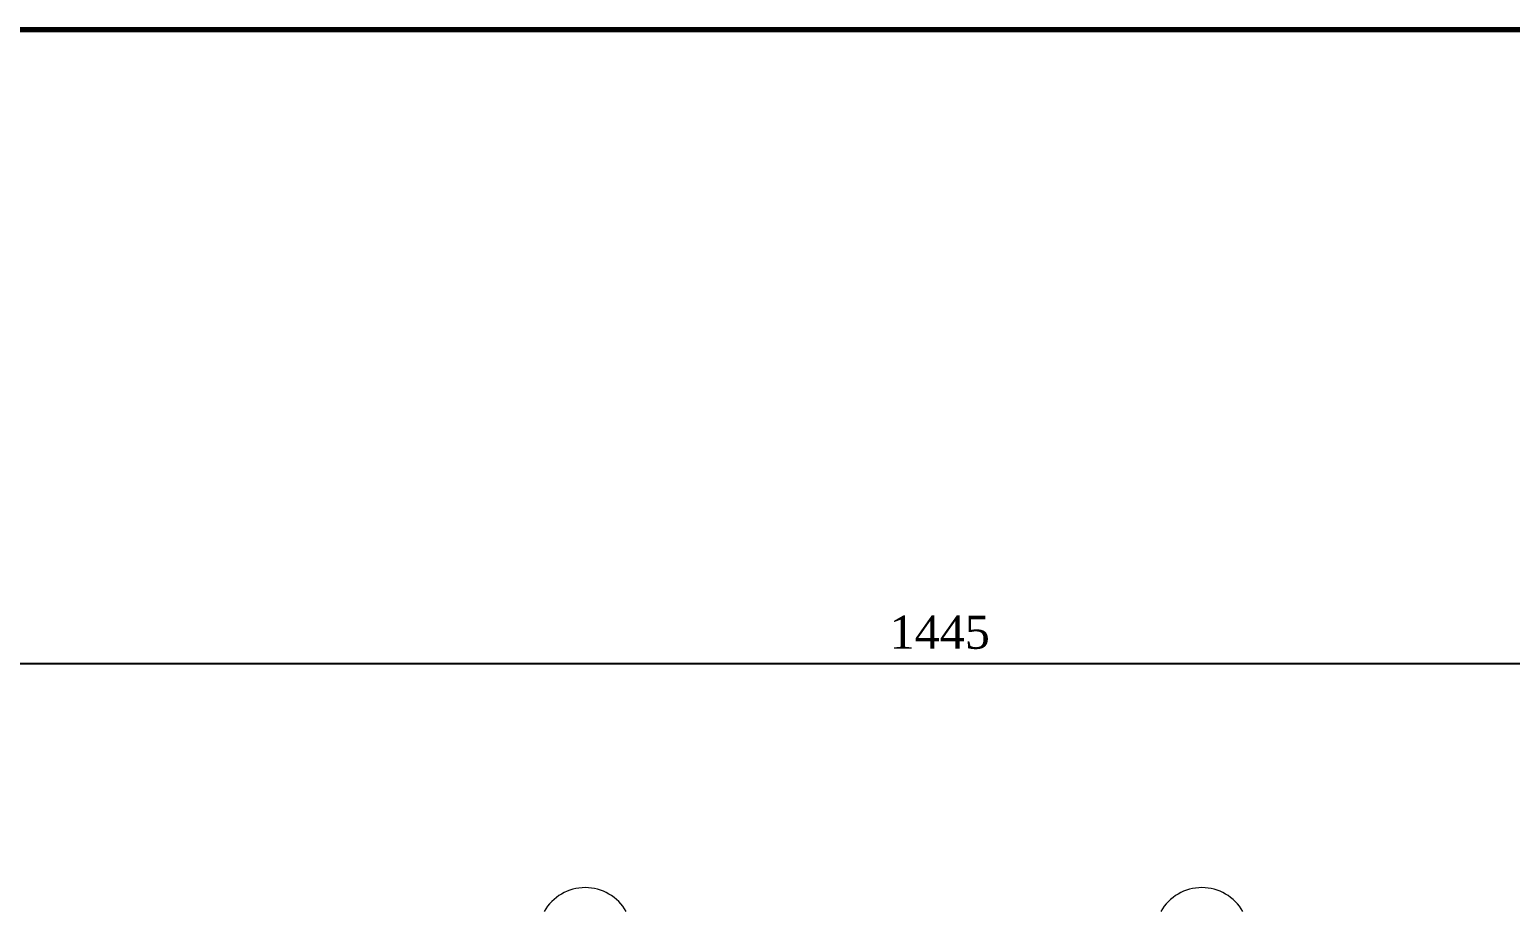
# Model space of a CAD drawing. Header units: millimetres. Extents: x -250 to 3947, y -1468 to 870.
# Drawn here: x 1228.5 to 1384.6, y 712.9 to 805.8 of the extents above; entities that cross this region are included whole.
import ezdxf

# ---------------------------------------------------------------- set-up
doc = ezdxf.new("R2010")
doc.units = ezdxf.units.MM
doc.header["$PDSIZE"] = -1
doc.layers.add('dddd', color=1, linetype='Continuous')
doc.styles.get("Standard").update_dxf_attribs({"font": 'times_0.ttf'})
doc.dimstyles.new('ISO-25', dxfattribs={"dimtxt": 2.5, "dimasz": 2.5, "dimexe": 1.25, "dimexo": 0.625, "dimtad": 1, "dimtxsty": 'Standard', "dimcen": 2.5, "dimadec": 0, "dimazin": 0, "dimtfac": 1, "dimtmove": 0, "dimatfit": 3, "dimfxl": 1, "dimarcsym": 0})

# ---------------------------------------------------------------- blocks, each defined once
blk = doc.blocks.new('*D11')
at = {"color": 0, "lineweight": -2}
for p, q in [((1179.95, 697.98), (1179.95, 739.94)), ((1468.89, 697.98), (1468.89, 739.94)), ((1465.59, 738.94), (1183.25, 738.94))]:
    blk.add_line(p, q, dxfattribs=at)
at = {"color": 0}
for points in [[(1183.25, 739.49), (1183.25, 738.39), (1179.95, 738.94)], [(1465.59, 739.49), (1465.59, 738.39), (1468.89, 738.94)]]:
    blk.add_solid(points, dxfattribs=at)
at = {"layer": 'Defpoints', "color": 0}
for p in [(1179.95, 738.94), (1179.95, 696.98), (1468.89, 696.98)]:
    blk.add_point(p, dxfattribs=at)
at = {"color": 0, "insert": (1324.42, 742.25), "char_height": 3.5, "attachment_point": 5}
blk.add_mtext('1445', dxfattribs=at)

msp = doc.modelspace()

# ---------------------------------------------------------------- linework, layer by layer
at = {"color": 7, "linetype": 'Continuous', "lineweight": 20}
for centre, start, end in [((1287.0499, 710.3553), 90, 150), ((1287.0499, 710.3553), 30, 90), ((1352.0499, 710.3553), 90, 150), ((1352.0499, 710.3553), 30, 90)]:
    msp.add_arc(centre, 5, start, end, dxfattribs=at)
at = {"layer": 'dddd', "lineweight": 70}
msp.add_line((1059.1961, 805.7585), (2069.8461, 805.7585), dxfattribs=at)

# ---------------------------------------------------------------- dimensions: what is measured, and where the dimension line sits
dim = msp.add_linear_dim(base=(1179.9468, 738.9428), p1=(1468.8883, 696.9803), p2=(1179.9468, 696.9803), text='1445', dimstyle='ISO-25', override={"dimtxt": 3.5, "dimasz": 3.302, "dimexe": 1, "dimexo": 1, "dimgap": 1.524, "dimtih": 1, "dimtoh": 1, "dimlfac": 5, "dimzin": 0, "dimadec": 2, "dimtzin": 0})
dim.commit()
dim.dimension.update_dxf_attribs({"geometry": '*D11', "text_midpoint": (1324.4175, 742.2471)})

doc.saveas('drawing.dxf')
